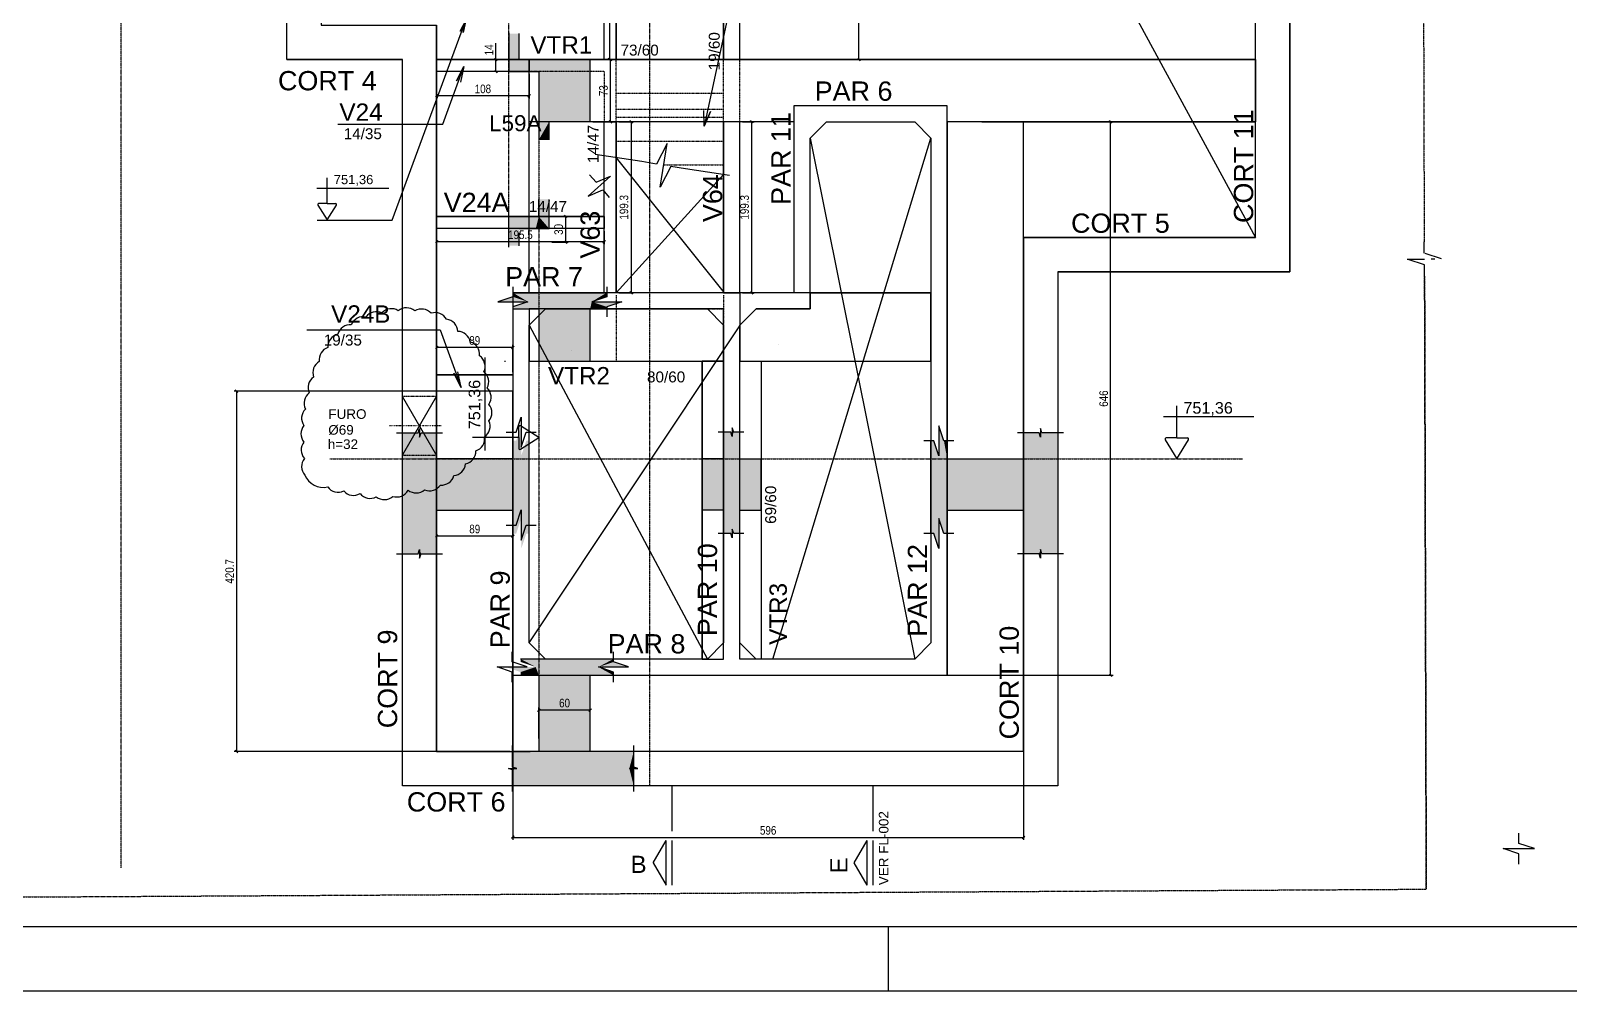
# Model space of a CAD drawing. Extents: x -1206 to 6684, y -2991 to 10691.
# Drawn here: x 2533 to 4329, y 4384 to 5505 of the extents above; entities that cross this region are included whole.
import ezdxf

# ---------------------------------------------------------------- set-up
doc = ezdxf.new("R2010")
doc.units = 0
for name, pattern in [('ESTILO_TQS_0003', [1, 0.5, -0.2, 0.1, -0.2]), ('ESTILO_TQS_0004', [2, 0.5, -0.4, 0.1, -0.4, 0.1, -0.5]), ('HIDDEN2', [0.1875, 0.125, -0.0625])]:
    doc.linetypes.add(name, pattern=pattern)
doc.layers.get('0').update_dxf_attribs({"color": 50})
for name, color, linetype in [('1', 3, 'Continuous'), ('200', 1, 'HIDDEN2'), ('204', 1, 'ESTILO_TQS_0003'), ('205', 1, 'ESTILO_TQS_0004'), ('210', 3, 'HIDDEN2'), ('212', 3, 'Continuous'), ('220', 5, 'Continuous'), ('221', 1, 'Continuous'), ('222', 6, 'Continuous'), ('226', 4, 'Continuous'), ('228', 3, 'Continuous'), ('231', 1, 'Continuous'), ('233', 6, 'Continuous'), ('249', 1, 'Continuous'), ('250', 1, 'Continuous'), ('253', 253, 'Continuous'), ('COTA', 241, 'Continuous')]:
    doc.layers.add(name, color=color, linetype=linetype)
doc.styles.add('COTA TECNICA-50', font='techl___.ttf', dxfattribs={"height": 10})
doc.styles.get("Standard").update_dxf_attribs({"font": 'arial.ttf'})
doc.dimstyles.new('COTA PAINEL-50', dxfattribs={"dimtxt": 10, "dimasz": 3, "dimexe": 3, "dimexo": 3, "dimgap": 3, "dimtad": 1, "dimdec": 1, "dimzin": 9, "dimdsep": 46, "dimtxsty": 'COTA TECNICA-50', "dimblk1": 'OBLIQUE', "dimblk2": 'OBLIQUE', "dimsah": 1, "dimcen": 0.9, "dimclrd": 4, "dimclre": 4, "dimclrt": 240, "dimadec": 1, "dimazin": 3, "dimtfac": 1, "dimtdec": 1, "dimtmove": 0, "dimatfit": 3, "dimfxl": 1, "dimtolj": 1, "dimtzin": 12, "dimarcsym": 0})

# ---------------------------------------------------------------- blocks, each defined once
blk = doc.blocks.new('LINCOR', base_point=(1375407.232582, 453114.358858))
blk.add_lwpolyline([(1375407.232582, 453114.358858), (1375407.565916, 453114.358858), (1375407.732582, 453114.858858), (1375407.732582, 453113.858858), (1375407.899249, 453114.358858), (1375408.232582, 453114.358858)])
blk = doc.blocks.new('_Oblique')
at = {"color": 0, "linetype": 'ByBlock', "lineweight": -2}
blk.add_line((-0.5, -0.5), (0.5, 0.5), dxfattribs=at)
blk = doc.blocks.new('*D259')
at = {"layer": 'COTA', "color": 4, "lineweight": -2, "transparency": 16777216}
for p, q in [((3125.9, 4678.8), (3125.9, 4715.2)), ((3185.9, 4712.2), (3125.9, 4712.2)), ((3185.9, 4678.8), (3185.9, 4715.2))]:
    blk.add_line(p, q, dxfattribs=at)
at = {"layer": 'Defpoints', "color": 0, "transparency": 16777216}
for p in [(3125.9, 4712.2), (3125.9, 4675.8), (3185.9, 4675.8)]:
    blk.add_point(p, dxfattribs=at)
at = {"layer": 'COTA', "color": 4, "lineweight": -2, "transparency": 16777216, "xscale": 3, "yscale": 3, "zscale": 3, "rotation": 180}
blk.add_blockref('_Oblique', (3125.9, 4712.2), dxfattribs=at)
at = {"layer": 'COTA', "color": 4, "lineweight": -2, "transparency": 16777216, "xscale": 3, "yscale": 3, "zscale": 3}
blk.add_blockref('_Oblique', (3185.9, 4712.2), dxfattribs=at)
at = {"layer": 'COTA', "color": 240, "transparency": 16777216, "insert": (3155.9, 4720.3), "char_height": 10, "attachment_point": 5, "style": 'COTA TECNICA-50'}
blk.add_mtext('\\A1;60', dxfattribs=at)
blk = doc.blocks.new('*D284')
at = {"layer": 'COTA', "color": 4, "lineweight": -2, "transparency": 16777216}
for p, q in [((3188.9, 5471.8), (3212.6, 5471.8)), ((3209.6, 5398.8), (3209.6, 5471.8)), ((3188.9, 5398.8), (3212.6, 5398.8))]:
    blk.add_line(p, q, dxfattribs=at)
at = {"layer": 'Defpoints', "color": 0, "transparency": 16777216}
for p in [(3185.9, 5471.8), (3209.6, 5471.8), (3185.9, 5398.8)]:
    blk.add_point(p, dxfattribs=at)
at = {"layer": 'COTA', "color": 4, "lineweight": -2, "transparency": 16777216, "xscale": 3, "yscale": 3, "zscale": 3}
for p, rotation in [((3209.6, 5471.8), 90), ((3209.6, 5398.8), 270)]:
    blk.add_blockref('_Oblique', p, dxfattribs=dict(at, rotation=rotation))
at = {"layer": 'COTA', "color": 240, "transparency": 16777216, "insert": (3201.4, 5435.3), "char_height": 10, "attachment_point": 5, "rotation": 90, "style": 'COTA TECNICA-50'}
blk.add_mtext('\\A1;73', dxfattribs=at)
blk = doc.blocks.new('*D285')
at = {"layer": 'COTA', "color": 4, "lineweight": -2, "transparency": 16777216}
for p, q in [((3075.9, 5471.8), (3075.9, 5490.9)), ((3087.9, 5471.8), (3072.9, 5471.8)), ((3075.9, 5457.8), (3075.9, 5471.8)), ((3087.9, 5457.8), (3072.9, 5457.8))]:
    blk.add_line(p, q, dxfattribs=at)
at = {"layer": 'Defpoints', "color": 0, "transparency": 16777216}
for p in [(3075.9, 5471.8), (3090.9, 5471.8), (3090.9, 5457.8)]:
    blk.add_point(p, dxfattribs=at)
at = {"layer": 'COTA', "color": 4, "lineweight": -2, "transparency": 16777216, "xscale": 3, "yscale": 3, "zscale": 3}
for p, rotation in [((3075.9, 5471.8), 90), ((3075.9, 5457.8), 270)]:
    blk.add_blockref('_Oblique', p, dxfattribs=dict(at, rotation=rotation))
at = {"layer": 'COTA', "color": 240, "transparency": 16777216, "insert": (3067.8, 5482.9), "char_height": 10, "attachment_point": 5, "rotation": 90, "style": 'COTA TECNICA-50'}
blk.add_mtext('\\A1;14', dxfattribs=at)
blk = doc.blocks.new('*D286')
at = {"layer": 'COTA', "color": 4, "lineweight": -2, "transparency": 16777216}
for p, q in [((3140.9, 5288.3), (3160.2, 5288.3)), ((3157.2, 5288.3), (3157.2, 5258.3)), ((3140.9, 5258.3), (3160.2, 5258.3))]:
    blk.add_line(p, q, dxfattribs=at)
at = {"layer": 'Defpoints', "color": 0, "transparency": 16777216}
for p in [(3137.9, 5288.3), (3137.9, 5258.3), (3157.2, 5258.3)]:
    blk.add_point(p, dxfattribs=at)
at = {"layer": 'COTA', "color": 4, "lineweight": -2, "transparency": 16777216, "xscale": 3, "yscale": 3, "zscale": 3}
for p, rotation in [((3157.2, 5288.3), 90), ((3157.2, 5258.3), 270)]:
    blk.add_blockref('_Oblique', p, dxfattribs=dict(at, rotation=rotation))
at = {"layer": 'COTA', "color": 240, "transparency": 16777216, "insert": (3149, 5273.3), "char_height": 10, "attachment_point": 5, "rotation": 90, "style": 'COTA TECNICA-50'}
blk.add_mtext('\\A1;30', dxfattribs=at)
blk = doc.blocks.new('*D288')
at = {"layer": 'COTA', "color": 4, "lineweight": -2, "transparency": 16777216}
for p, q in [((3006.6, 5271.3), (3006.6, 5255.9)), ((3202.1, 5271.3), (3202.1, 5255.9)), ((3202.1, 5258.9), (3006.6, 5258.9))]:
    blk.add_line(p, q, dxfattribs=at)
at = {"layer": 'Defpoints', "color": 0, "transparency": 16777216}
for p in [(3006.6, 5274.3), (3202.1, 5274.3), (3006.6, 5258.9)]:
    blk.add_point(p, dxfattribs=at)
at = {"layer": 'COTA', "color": 4, "lineweight": -2, "transparency": 16777216, "xscale": 3, "yscale": 3, "zscale": 3, "rotation": 180}
blk.add_blockref('_Oblique', (3006.6, 5258.9), dxfattribs=at)
at = {"layer": 'COTA', "color": 4, "lineweight": -2, "transparency": 16777216, "xscale": 3, "yscale": 3, "zscale": 3}
blk.add_blockref('_Oblique', (3202.1, 5258.9), dxfattribs=at)
at = {"layer": 'COTA', "color": 240, "transparency": 16777216, "insert": (3104.4, 5267), "char_height": 10, "attachment_point": 5, "style": 'COTA TECNICA-50'}
blk.add_mtext('\\A1;195.5', dxfattribs=at)
blk = doc.blocks.new('*D290')
at = {"layer": 'COTA', "color": 4, "lineweight": -2, "transparency": 16777216}
for p, q in [((3006.6, 5106.5), (3006.6, 5138.5)), ((3095.6, 5106.5), (3095.6, 5138.5)), ((3095.6, 5135.5), (3006.6, 5135.5))]:
    blk.add_line(p, q, dxfattribs=at)
at = {"layer": 'Defpoints', "color": 0, "transparency": 16777216}
for p in [(3006.6, 5135.5), (3006.6, 5103.5), (3095.6, 5103.5)]:
    blk.add_point(p, dxfattribs=at)
at = {"layer": 'COTA', "color": 4, "lineweight": -2, "transparency": 16777216, "xscale": 3, "yscale": 3, "zscale": 3, "rotation": 180}
blk.add_blockref('_Oblique', (3006.6, 5135.5), dxfattribs=at)
at = {"layer": 'COTA', "color": 4, "lineweight": -2, "transparency": 16777216, "xscale": 3, "yscale": 3, "zscale": 3}
blk.add_blockref('_Oblique', (3095.6, 5135.5), dxfattribs=at)
at = {"layer": 'COTA', "color": 240, "transparency": 16777216, "insert": (3051.1, 5143.6), "char_height": 10, "attachment_point": 5, "style": 'COTA TECNICA-50'}
blk.add_mtext('\\A1;89', dxfattribs=at)
blk = doc.blocks.new('*D294')
at = {"layer": 'COTA', "color": 4, "lineweight": -2, "transparency": 16777216}
for p, q in [((3219.1, 5398.8), (3236.6, 5398.8)), ((3233.6, 5398.8), (3233.6, 5199.4)), ((3219.1, 5199.4), (3236.6, 5199.4))]:
    blk.add_line(p, q, dxfattribs=at)
at = {"layer": 'Defpoints', "color": 0, "transparency": 16777216}
for p in [(3216.1, 5398.8), (3216.1, 5199.4), (3233.6, 5199.4)]:
    blk.add_point(p, dxfattribs=at)
at = {"layer": 'COTA', "color": 4, "lineweight": -2, "transparency": 16777216, "xscale": 3, "yscale": 3, "zscale": 3}
for p, rotation in [((3233.6, 5398.8), 90), ((3233.6, 5199.4), 270)]:
    blk.add_blockref('_Oblique', p, dxfattribs=dict(at, rotation=rotation))
at = {"layer": 'COTA', "color": 240, "transparency": 16777216, "insert": (3225.3, 5299.1), "char_height": 10, "attachment_point": 5, "rotation": 90, "style": 'COTA TECNICA-50'}
blk.add_mtext('\\A1;199.3', dxfattribs=at)
blk = doc.blocks.new('*D295')
at = {"layer": 'COTA', "color": 4, "lineweight": -2, "transparency": 16777216}
for p, q in [((3213.1, 5603.8), (3205.4, 5603.8)), ((3208.4, 5603.8), (3208.4, 5471.8)), ((3213.1, 5471.8), (3205.4, 5471.8))]:
    blk.add_line(p, q, dxfattribs=at)
at = {"layer": 'Defpoints', "color": 0, "transparency": 16777216}
for p in [(3216.1, 5603.8), (3208.4, 5471.8), (3216.1, 5471.8)]:
    blk.add_point(p, dxfattribs=at)
at = {"layer": 'COTA', "color": 4, "lineweight": -2, "transparency": 16777216, "xscale": 3, "yscale": 3, "zscale": 3}
for p, rotation in [((3208.4, 5603.8), 90), ((3208.4, 5471.8), 270)]:
    blk.add_blockref('_Oblique', p, dxfattribs=dict(at, rotation=rotation))
at = {"layer": 'COTA', "color": 240, "transparency": 16777216, "insert": (3200.1, 5537.8), "char_height": 10, "attachment_point": 5, "rotation": 90, "style": 'COTA TECNICA-50'}
blk.add_mtext('\\A1;132', dxfattribs=at)
blk = doc.blocks.new('*D300')
at = {"layer": 'COTA', "color": 4, "lineweight": -2, "transparency": 16777216}
for p, q in [((3363.6, 5398.8), (3377.4, 5398.8)), ((3374.4, 5199.4), (3374.4, 5398.8)), ((3363.6, 5199.4), (3377.4, 5199.4))]:
    blk.add_line(p, q, dxfattribs=at)
at = {"layer": 'Defpoints', "color": 0, "transparency": 16777216}
for p in [(3360.6, 5398.8), (3374.4, 5398.8), (3360.6, 5199.4)]:
    blk.add_point(p, dxfattribs=at)
at = {"layer": 'COTA', "color": 4, "lineweight": -2, "transparency": 16777216, "xscale": 3, "yscale": 3, "zscale": 3}
for p, rotation in [((3374.4, 5398.8), 90), ((3374.4, 5199.4), 270)]:
    blk.add_blockref('_Oblique', p, dxfattribs=dict(at, rotation=rotation))
at = {"layer": 'COTA', "color": 240, "transparency": 16777216, "insert": (3366.1, 5299.1), "char_height": 10, "attachment_point": 5, "rotation": 90, "style": 'COTA TECNICA-50'}
blk.add_mtext('\\A1;199.3', dxfattribs=at)
blk = doc.blocks.new('*D301')
at = {"layer": 'COTA', "color": 4, "lineweight": -2, "transparency": 16777216}
for p, q in [((3363.6, 5912.8), (3502.6, 5912.8)), ((3499.6, 5471.8), (3499.6, 5912.8)), ((3363.6, 5471.8), (3502.6, 5471.8))]:
    blk.add_line(p, q, dxfattribs=at)
at = {"layer": 'Defpoints', "color": 0, "transparency": 16777216}
for p in [(3360.6, 5912.8), (3499.6, 5912.8), (3360.6, 5471.8)]:
    blk.add_point(p, dxfattribs=at)
at = {"layer": 'COTA', "color": 4, "lineweight": -2, "transparency": 16777216, "xscale": 3, "yscale": 3, "zscale": 3}
for p, rotation in [((3499.6, 5912.8), 90), ((3499.6, 5471.8), 270)]:
    blk.add_blockref('_Oblique', p, dxfattribs=dict(at, rotation=rotation))
at = {"layer": 'COTA', "color": 240, "transparency": 16777216, "insert": (3491.5, 5692.3), "char_height": 10, "attachment_point": 5, "rotation": 90, "style": 'COTA TECNICA-50'}
blk.add_mtext('\\A1;441', dxfattribs=at)
blk = doc.blocks.new('*D321')
at = {"layer": 'COTA', "color": 4, "lineweight": -2, "transparency": 16777216}
for p, q in [((3006.6, 5454.8), (3006.6, 5426.2)), ((3114.6, 5454.8), (3114.6, 5426.2)), ((3114.6, 5429.2), (3006.6, 5429.2))]:
    blk.add_line(p, q, dxfattribs=at)
at = {"layer": 'Defpoints', "color": 0, "transparency": 16777216}
for p in [(3006.6, 5457.8), (3114.6, 5457.8), (3006.6, 5429.2)]:
    blk.add_point(p, dxfattribs=at)
at = {"layer": 'COTA', "color": 4, "lineweight": -2, "transparency": 16777216, "xscale": 3, "yscale": 3, "zscale": 3, "rotation": 180}
blk.add_blockref('_Oblique', (3006.6, 5429.2), dxfattribs=at)
at = {"layer": 'COTA', "color": 4, "lineweight": -2, "transparency": 16777216, "xscale": 3, "yscale": 3, "zscale": 3}
blk.add_blockref('_Oblique', (3114.6, 5429.2), dxfattribs=at)
at = {"layer": 'COTA', "color": 240, "transparency": 16777216, "insert": (3060.6, 5437.3), "char_height": 10, "attachment_point": 5, "style": 'COTA TECNICA-50'}
blk.add_mtext('\\A1;108', dxfattribs=at)
blk = doc.blocks.new('*D366')
at = {"layer": 'COTA', "color": 4, "lineweight": -2, "transparency": 16777216}
for p, q in [((3092.6, 5084.5), (2770.1, 5084.5)), ((2773.1, 5084.5), (2773.1, 4663.8)), ((3092.6, 4663.8), (2770.1, 4663.8))]:
    blk.add_line(p, q, dxfattribs=at)
at = {"layer": 'Defpoints', "color": 0, "transparency": 16777216}
for p in [(3095.6, 5084.5), (2773.1, 4663.8), (3095.6, 4663.8)]:
    blk.add_point(p, dxfattribs=at)
at = {"layer": 'COTA', "color": 4, "lineweight": -2, "transparency": 16777216, "xscale": 3, "yscale": 3, "zscale": 3}
for p, rotation in [((2773.1, 5084.5), 90), ((2773.1, 4663.8), 270)]:
    blk.add_blockref('_Oblique', p, dxfattribs=dict(at, rotation=rotation))
at = {"layer": 'COTA', "color": 240, "transparency": 16777216, "insert": (2765, 4874.1), "char_height": 10, "attachment_point": 5, "rotation": 90, "style": 'COTA TECNICA-50'}
blk.add_mtext('\\A1;420.7', dxfattribs=at)
blk = doc.blocks.new('*D371')
at = {"layer": 'COTA', "color": 4, "lineweight": -2, "transparency": 16777216}
for p, q in [((3095.6, 4705.3), (3095.6, 4560.6)), ((3691.6, 4705.3), (3691.6, 4560.6)), ((3095.6, 4563.6), (3691.6, 4563.6))]:
    blk.add_line(p, q, dxfattribs=at)
at = {"layer": 'Defpoints', "color": 0, "transparency": 16777216}
for p in [(3095.6, 4708.3), (3691.6, 4708.3), (3691.6, 4563.6)]:
    blk.add_point(p, dxfattribs=at)
at = {"layer": 'COTA', "color": 4, "lineweight": -2, "transparency": 16777216, "xscale": 3, "yscale": 3, "zscale": 3, "rotation": 180}
blk.add_blockref('_Oblique', (3095.6, 4563.6), dxfattribs=at)
at = {"layer": 'COTA', "color": 4, "lineweight": -2, "transparency": 16777216, "xscale": 3, "yscale": 3, "zscale": 3}
blk.add_blockref('_Oblique', (3691.6, 4563.6), dxfattribs=at)
at = {"layer": 'COTA', "color": 240, "transparency": 16777216, "insert": (3393.6, 4571.7), "char_height": 10, "attachment_point": 5, "style": 'COTA TECNICA-50'}
blk.add_mtext('\\A1;596', dxfattribs=at)
blk = doc.blocks.new('*D373')
at = {"layer": 'COTA', "color": 4, "lineweight": -2, "transparency": 16777216}
for p, q in [((3643, 5398.8), (3796.4, 5398.8)), ((3793.4, 4752.8), (3793.4, 5398.8)), ((3650.1, 4752.8), (3796.4, 4752.8))]:
    blk.add_line(p, q, dxfattribs=at)
at = {"layer": 'Defpoints', "color": 0, "transparency": 16777216}
for p in [(3640, 5398.8), (3793.4, 5398.8), (3647.1, 4752.8)]:
    blk.add_point(p, dxfattribs=at)
at = {"layer": 'COTA', "color": 4, "lineweight": -2, "transparency": 16777216, "xscale": 3, "yscale": 3, "zscale": 3}
for p, rotation in [((3793.4, 5398.8), 90), ((3793.4, 4752.8), 270)]:
    blk.add_blockref('_Oblique', p, dxfattribs=dict(at, rotation=rotation))
at = {"layer": 'COTA', "color": 240, "transparency": 16777216, "insert": (3785.3, 5075.8), "char_height": 10, "attachment_point": 5, "rotation": 90, "style": 'COTA TECNICA-50'}
blk.add_mtext('\\A1;646', dxfattribs=at)
blk = doc.blocks.new('*D545')
at = {"color": 4, "lineweight": -2, "transparency": 16777216}
for p, q in [((3006.6, 4942.4), (3006.6, 4912.4)), ((3095.6, 4942.4), (3095.6, 4912.4)), ((3006.6, 4915.4), (3095.6, 4915.4))]:
    blk.add_line(p, q, dxfattribs=at)
at = {"layer": 'Defpoints', "color": 0, "transparency": 16777216}
for p in [(3006.6, 4945.4), (3095.6, 4945.4), (3095.6, 4915.4)]:
    blk.add_point(p, dxfattribs=at)
at = {"color": 4, "lineweight": -2, "transparency": 16777216, "xscale": 3, "yscale": 3, "zscale": 3, "rotation": 180}
blk.add_blockref('_Oblique', (3006.6, 4915.4), dxfattribs=at)
at = {"color": 4, "lineweight": -2, "transparency": 16777216, "xscale": 3, "yscale": 3, "zscale": 3}
blk.add_blockref('_Oblique', (3095.6, 4915.4), dxfattribs=at)
at = {"color": 240, "transparency": 16777216, "insert": (3051.1, 4923.5), "char_height": 10, "attachment_point": 5, "style": 'COTA TECNICA-50'}
blk.add_mtext('\\A1;89', dxfattribs=at)

msp = doc.modelspace()

# ---------------------------------------------------------------- linework, layer by layer
for p, q in [((3281.677, 4570.862), (3281.677, 4622.823)), ((3281.677, 4507.821), (3281.677, 4559.782)), ((3534.025, 4383.942), (3534.025, 4458.942)), ((6684.025, 4383.942), (-1205.975, 4383.942))]:
    msp.add_line(p, q)
for points in [[(3341.62, 5471.805), (3360.62, 5471.805), (3360.62, 5912.762), (3341.62, 5912.762)], [(3216.136, 5471.805), (3202.136, 5471.805), (3202.136, 5603.762), (3216.136, 5603.762)], [(3006.636, 5471.805), (3114.636, 5471.805), (3114.636, 5457.805), (3006.636, 5457.805)], [(3216.136, 5199.441), (3202.143, 5199.441), (3202.143, 5398.764), (3216.136, 5398.764)], [(3341.62, 5199.441), (3360.62, 5199.441), (3360.62, 5398.764), (3341.62, 5398.764)], [(3602.638, 4752.764), (3691.636, 4752.764), (3691.636, 5398.764), (3602.638, 5398.764)], [(3006.636, 5288.305), (3202.136, 5288.305), (3202.136, 5274.305), (3006.636, 5274.305)], [(3360.62, 5119.441), (3583.639, 5119.441), (3583.639, 5199.441), (3360.62, 5199.441)], [(3114.636, 5119.441), (3341.62, 5119.441), (3341.62, 5180.513), (3114.636, 5180.513)], [(3316.62, 4771.764), (3341.62, 4771.764), (3341.62, 5119.441), (3316.62, 5119.441)], [(3360.62, 5119.441), (3385.62, 5119.441), (3385.62, 4771.764), (3360.62, 4771.764)], [(3006.636, 5103.505), (3095.636, 5103.505), (3095.636, 5084.505), (3006.636, 5084.505)], [(3095.636, 5084.505), (3006.636, 5084.505), (3006.636, 4663.762), (3095.636, 4663.762)], [(3095.636, 4752.764), (3691.636, 4752.764), (3691.636, 4663.762), (3095.636, 4663.762)]]:
    msp.add_lwpolyline(points, close=True)
msp.add_lwpolyline([(3114.636, 5471.805), (3962.627, 5471.805), (3962.636, 5398.764), (3602.64, 5398.765), (3602.64, 5417.764), (3423.64, 5417.764), (3423.64, 5398.764), (3114.636, 5398.764), (3114.636, 5471.805)])
at = {"layer": '1', "color": 4}
for p, q in [((3360.62, 5471.805), (3360.62, 5912.762)), ((3202.136, 5471.805), (3202.136, 5603.762)), ((3216.136, 5471.805), (3216.136, 5603.762)), ((3341.62, 5471.805), (3341.62, 5603.762)), ((3202.136, 5199.441), (3202.136, 5398.764)), ((3216.136, 5199.441), (3216.136, 5398.764)), ((3341.62, 5199.441), (3341.62, 5398.764)), ((3360.62, 5199.441), (3360.62, 5398.764)), ((3202.136, 5288.305), (3006.636, 5288.305)), ((3202.136, 5274.305), (3006.636, 5274.305)), ((3095.636, 5103.505), (3006.636, 5103.505)), ((3095.636, 5084.505), (3006.636, 5084.505))]:
    msp.add_line(p, q, dxfattribs=at)
at = {"layer": '1'}
for p, q in [((3962.627, 5471.805), (3006.636, 5471.805)), ((3216.136, 5471.805), (3216.136, 5471.805)), ((3583.64, 5417.764), (3583.64, 5417.764)), ((3114.636, 5199.441), (3114.636, 5398.764)), ((3423.64, 5398.764), (3114.636, 5398.764)), ((3691.636, 5263.762), (3691.636, 5398.764)), ((3691.636, 5398.764), (3962.636, 5398.764)), ((3442.64, 5199.441), (3583.639, 5199.441)), ((3405.136, 5139.441), (3405.136, 5139.441)), ((3085.992, 5119.441), (3086.971, 5119.441)), ((3114.636, 5119.441), (3316.62, 5119.441)), ((3316.62, 4771.764), (3316.62, 5119.441)), ((3385.62, 5119.441), (3385.62, 4771.764)), ((3385.62, 5119.441), (3583.639, 5119.441))]:
    msp.add_line(p, q, dxfattribs=at)
at = {"layer": '1', "color": 4}
msp.add_lwpolyline([(3114.636, 5398.764), (3114.636, 5471.805), (3962.627, 5471.805), (3962.627, 5398.764), (3602.64, 5398.765), (3602.64, 5417.764), (3423.64, 5417.764), (3423.64, 5398.764), (3114.636, 5398.764)], dxfattribs=at)
at = {"layer": '200'}
for p, q in [((3271.617, 5348.513), (3341.62, 5348.513)), ((3216.136, 5196.441), (3216.136, 5119.441)), ((3341.62, 5196.441), (3341.62, 5141.099)), ((3216.136, 5180.513), (3341.62, 5180.513)), ((3006.636, 5009.505), (2966.636, 5078.505)), ((2966.636, 5009.505), (3006.636, 5078.505))]:
    msp.add_line(p, q, dxfattribs=at)
at = {"layer": '204'}
for p, q in [((2638.305, 4527.81), (2638.305, 10527.057)), ((3255.181, 6179.22), (3255.181, 4623.762)), ((3090.851, 5425.37), (3090.851, 5719.476)), ((3090.851, 5252.437), (3090.851, 5489.009)), ((3125.851, 5377.861), (3125.851, 4663.762)), ((2881.933, 5005.373), (3947.498, 5005.373))]:
    msp.add_line(p, q, dxfattribs=at)
for points in [[(-842.575, 5258.773), (-854.551, 10464.785), (4145.396, 10464.785), (4159.405, 5258.773)], [(-842.164, 5218.773), (-841.034, 4727.538), (-592.057, 4476.608), (4161.811, 4503.086), (4159.885, 5218.773), (4161.811, 4503.086)]]:
    msp.add_lwpolyline(points, dxfattribs=at)
at = {"layer": '205'}
msp.add_line((3012.022, 5044.005), (2951.636, 5044.005), dxfattribs=at)
at = {"layer": '210'}
for p, q in [((3216.136, 5398.764), (3216.136, 5471.805)), ((3341.62, 5398.764), (3341.62, 5471.805)), ((3360.62, 5398.764), (3360.62, 5471.805)), ((3202.143, 5457.805), (3006.636, 5457.805)), ((3202.143, 5457.805), (3202.143, 5398.764)), ((3216.136, 5432.513), (3341.62, 5432.513)), ((3216.136, 5413.513), (3341.62, 5413.513)), ((3216.136, 5404.513), (3341.62, 5404.513)), ((3216.136, 5376.513), (3341.62, 5376.513)), ((3095.636, 5084.505), (3095.636, 5084.505)), ((2966.636, 5078.505), (3006.636, 5078.505)), ((3006.636, 5009.505), (2966.636, 5009.505))]:
    msp.add_line(p, q, dxfattribs=at)
at = {"layer": '220'}
for p, q in [((3962.636, 5263.762), (3962.636, 5952.762)), ((4002.639, 5223.762), (4002.608, 5912.762)), ((2831.636, 5471.762), (2831.636, 5891.762)), ((3006.636, 4663.762), (3006.636, 5511.762)), ((3102.851, 5471.805), (3102.851, 5501.851)), ((2831.636, 5471.762), (2966.636, 5471.762)), ((2966.636, 4623.762), (2966.636, 5471.762)), ((3185.851, 5471.805), (3102.851, 5471.805)), ((3185.851, 5398.764), (3185.851, 5471.805)), ((3137.851, 5377.861), (3137.851, 5398.764)), ((3185.851, 5398.764), (3137.851, 5398.764)), ((3137.851, 5274.305), (3137.851, 5308.301)), ((3006.636, 5124.505), (3006.636, 5274.305)), ((3102.851, 5274.305), (3137.851, 5274.305)), ((3102.851, 5254.312), (3102.851, 5269.218)), ((3962.636, 5263.762), (3691.636, 5263.762)), ((3731.636, 5223.762), (4002.639, 5223.762)), ((3731.636, 5223.762), (3731.636, 4623.762)), ((3095.584, 5180.441), (3125.851, 5180.441)), ((3125.851, 5180.441), (3125.851, 5119.441)), ((3185.851, 5119.441), (3185.851, 5180.441)), ((3185.851, 5180.441), (3205.172, 5180.441)), ((3125.851, 5119.441), (3185.851, 5119.441)), ((3163.851, 5131.655), (3163.851, 5131.655)), ((3341.62, 5005.373), (3341.62, 5036.552)), ((3114.638, 4918.206), (3114.638, 5026.552)), ((3583.639, 4918.206), (3583.639, 5026.552)), ((3341.62, 5005.373), (3316.62, 5005.373)), ((3316.62, 4945.373), (3316.62, 5005.373)), ((3006.636, 4945.373), (3095.638, 4945.373)), ((3095.638, 4945.373), (3095.638, 4918.206)), ((3341.62, 4945.373), (3316.62, 4945.373)), ((3316.62, 4945.373), (3316.62, 4945.373)), ((3341.62, 4918.206), (3341.62, 4945.373)), ((3360.62, 4945.373), (3385.62, 4945.373)), ((3360.62, 4918.206), (3360.62, 4945.373)), ((3385.62, 4945.373), (3385.62, 4945.373)), ((3602.639, 4945.373), (3691.64, 4945.373)), ((3602.639, 4918.206), (3602.639, 4945.373)), ((3213.018, 4771.764), (3104.672, 4771.764)), ((3185.851, 4663.762), (3185.851, 4752.764)), ((3185.851, 4752.764), (3213.018, 4752.764)), ((3691.636, 4663.762), (3185.851, 4663.762)), ((3731.636, 4623.762), (2966.636, 4623.762))]:
    msp.add_line(p, q, dxfattribs=at)
for points in [[(4147.645, 5912.762), (4002.608, 5912.762), (4002.639, 5223.762), (3731.636, 5223.762), (3731.636, 4623.762), (2966.636, 4623.762), (2966.636, 5471.762), (2831.636, 5471.762), (2831.636, 5891.762), (-637.036, 5891.762), (-641.695, 7606.798), (-641.695, 10454.785), (4135.423, 10454.785), (4147.645, 5912.735)], [(3691.636, 4663.762), (3691.636, 5263.762), (3962.637, 5263.762), (3962.606, 5952.762), (4107.537, 5952.762), (4095.531, 10414.785), (-601.695, 10414.785), (-601.695, 7606.852), (-597.145, 5931.762), (2871.636, 5931.762), (2871.636, 5511.762), (3006.636, 5511.762), (3006.636, 4663.762), (3115.851, 4663.762)], [(3090.851, 5502.94), (3090.851, 5457.805), (3125.851, 5457.805), (3125.851, 5377.861)], [(3090.851, 5253.223), (3090.851, 5288.305), (3125.851, 5288.305), (3125.851, 5308.301)], [(3691.636, 4663.762), (3691.636, 5263.762), (3691.636, 4663.762)], [(3095.584, 5199.441), (3205.172, 5199.441)], [(3360.62, 5005.373), (3360.62, 5036.552)], [(3095.638, 5025.587), (3095.638, 5005.373)], [(3602.639, 5005.373), (3602.639, 5025.587)], [(3095.638, 5005.373), (3006.636, 5005.373)], [(3360.62, 5005.373), (3385.62, 5005.373)], [(3385.62, 4945.373), (3385.62, 5005.373)], [(3602.639, 5005.373), (3691.64, 5005.373)], [(3105.636, 4752.764), (3125.851, 4752.764)], [(3125.851, 4752.764), (3125.851, 4663.762)]]:
    msp.add_lwpolyline(points, dxfattribs=at)
at = {"layer": '221'}
for p, q in [((3360.62, 6373.903), (3962.636, 5263.762)), ((3399.136, 4771.764), (3583.64, 5379.764)), ((3442.64, 5379.764), (3564.638, 4771.764)), ((3216.136, 5356.965), (3342.136, 5199.441)), ((3216.136, 5199.441), (3341.62, 5337.273)), ((3114.636, 5161.441), (3322.62, 4771.764)), ((3114.636, 4790.764), (3360.62, 5160.665))]:
    msp.add_line(p, q, dxfattribs=at)
for points in [[(2867.066, 5284.052), (2954.807, 5284.052), (3040.813, 5517.664), (3037.513, 5503.031), (3040.813, 5517.664), (3033.838, 5504.384)], [(2959.823, 5035.877), (2985.1, 5035.877), (2986.771, 5040.89), (2986.771, 5030.865), (2988.442, 5035.877), (3013.507, 5035.877)], [(3365.197, 5036.552), (3353.337, 5036.552), (3351.666, 5041.565), (3351.666, 5031.539), (3349.995, 5036.552), (3335.068, 5036.552)], [(3738.454, 5035.877), (3713.176, 5035.877), (3711.506, 5040.89), (3711.506, 5030.865), (3709.835, 5035.877), (3684.77, 5035.877)], [(3365.197, 4918.206), (3353.337, 4918.206), (3351.666, 4923.219), (3351.666, 4913.193), (3349.995, 4918.206), (3335.068, 4918.206)], [(2959.823, 4894.6), (2985.1, 4894.6), (2986.771, 4899.613), (2986.771, 4889.588), (2988.442, 4894.6), (3013.507, 4894.6)], [(3738.454, 4894.6), (3713.176, 4894.6), (3711.506, 4899.613), (3711.506, 4889.588), (3709.835, 4894.6), (3684.77, 4894.6)], [(3095.346, 4616.949), (3095.346, 4642.226), (3090.334, 4643.897), (3100.359, 4643.897), (3095.346, 4645.568), (3095.346, 4670.633)], [(3236.623, 4616.949), (3236.623, 4642.226), (3231.611, 4643.897), (3241.636, 4643.897), (3236.623, 4645.568), (3236.623, 4670.633)]]:
    msp.add_lwpolyline(points, dxfattribs=at)
at = {"layer": '221', "color": 1, "linetype": 'Continuous'}
for centre, radius, start, end in [((2936.22, 5162.292), 15, 64.221215, 144.221215), ((2953.86, 5165.729), 15, 57.825477, 137.825477), ((2971.326, 5166.799), 15, 49.187705, 129.187705), ((2989.03, 5165.401), 15, 41.783429, 121.783429), ((3005.028, 5161.189), 15, 28.717264, 108.717264), ((2905.742, 5147.132), 15, 85.240462, 165.240462), ((2920.871, 5156.403), 15, 77.759432, 157.759432), ((3016.293, 5153.516), 15, 2.758691, 82.758691), ((3031.104, 5139.239), 15, 9.344552, 89.344552), ((2894.677, 5136.354), 15, 103.257779, 183.257779), ((3041.829, 5127.239), 15, 354.234532, 74.234532), ((2877.12, 5106.109), 15, 120.135162, 200.135162), ((2884.429, 5121.266), 15, 108.372619, 188.372619), ((3048.166, 5113.433), 15, 335.078074, 55.078074), ((2871.571, 5088.61), 15, 124.679464, 204.679464), ((3052.471, 5095.342), 15, 331.690684, 51.690684), ((3055.18, 5077.514), 15, 325.588786, 45.588786), ((2866.793, 5070.237), 15, 126.165762, 206.165762), ((3056.145, 5059.299), 15, 320.479291, 40.479291), ((2863.948, 5053.028), 15, 135.062385, 215.062385), ((3054.014, 5043.65), 15, 304.009528, 24.009528), ((2863.191, 5034.805), 15, 140.18043, 220.18043), ((3047.582, 5028.916), 15, 288.819718, 8.819718), ((2863.448, 5015.762), 15, 141.363928, 221.363928), ((3037.424, 5014.407), 15, 281.190121, 1.190121), ((2863.907, 4996.483), 15, 141.363928, 221.363928), ((3025.381, 5000.877), 15, 275.469604, 355.469604), ((2874.299, 4995.639), 23.472, 202.727607, 282.727607), ((2998.416, 4983.117), 15, 246.915265, 326.915265), ((3012.333, 4989.868), 15, 264.840293, 344.840293), ((2891.636, 4981.518), 15, 215.798361, 295.798361), ((2909.572, 4977.753), 15, 220.490978, 300.490978), ((2928.855, 4974.249), 15, 218.90984, 298.90984), ((2945.415, 4972.88), 15, 231.640471, 311.640471), ((2960.006, 4975.94), 15, 252.046485, 332.046485), ((2982.651, 4980.601), 15, 231.215963, 311.215963)]:
    msp.add_arc(centre, radius, start, end, dxfattribs=at)
at = {"layer": '222'}
msp.add_line((6609.024, 4458.942), (-1018.475, 4458.942), dxfattribs=at)
at = {"layer": '226'}
for p, q in [((3442.64, 5379.764), (3461.64, 5398.764)), ((3461.64, 5398.764), (3564.64, 5398.764)), ((3564.64, 5398.764), (3583.64, 5379.764)), ((3442.64, 5180.441), (3442.64, 5379.764)), ((3583.64, 5379.764), (3583.638, 4790.764)), ((3114.636, 5161.441), (3133.636, 5180.441)), ((3133.636, 5180.441), (3322.62, 5180.441)), ((3322.62, 5180.441), (3341.62, 5161.441)), ((3360.62, 5161.441), (3379.62, 5180.441)), ((3379.62, 5180.441), (3442.64, 5180.441)), ((3114.636, 4790.764), (3114.636, 5161.441)), ((3341.62, 5161.441), (3341.62, 4790.764)), ((3360.62, 4790.764), (3360.62, 5161.441)), ((3133.636, 4771.764), (3114.636, 4790.764)), ((3341.62, 4790.764), (3322.62, 4771.764)), ((3379.62, 4771.764), (3360.62, 4790.764)), ((3583.638, 4790.764), (3564.638, 4771.764)), ((3322.62, 4771.764), (3133.636, 4771.764)), ((3564.638, 4771.764), (3379.62, 4771.764)), ((3259.52, 4533.802), (3274.52, 4559.782)), ((3274.52, 4507.821), (3274.52, 4559.782)), ((3494.091, 4533.802), (3509.091, 4559.782)), ((3509.091, 4507.821), (3509.091, 4559.782)), ((3259.52, 4533.802), (3274.52, 4507.821)), ((3509.091, 4507.821), (3494.091, 4533.802))]:
    msp.add_line(p, q, dxfattribs=at)
msp.add_lwpolyline([(3095.636, 4752.764), (3602.638, 4752.764), (3602.64, 5417.764), (3423.64, 5417.764), (3423.64, 5199.441), (3095.636, 5199.441), (3095.636, 4752.764)], dxfattribs=at)
at = {"layer": '228'}
for p, q in [((3516.247, 4570.862), (3516.247, 4622.823)), ((3516.247, 4507.821), (3516.247, 4559.782))]:
    msp.add_line(p, q, dxfattribs=at)
at = {"layer": '231'}
for p, q in [((2866.772, 5321.452), (2950.787, 5321.452)), ((2878.772, 5303.452), (2878.772, 5333.452)), ((2867.921, 5301.777), (2878.772, 5284.665)), ((2878.764, 5303.452), (2868.843, 5303.452)), ((2878.772, 5284.665), (2889.622, 5301.777)), ((2878.779, 5303.452), (2888.7, 5303.452)), ((3063.373, 5015.296), (3063.373, 5123.947)), ((3870.621, 5029.857), (3870.621, 5067.356)), ((3855.007, 5055.013), (3960.434, 5055.013)), ((3102.367, 5030.296), (3048.373, 5030.296)), ((3102.367, 5030.305), (3102.367, 5042.707)), ((3102.367, 5030.286), (3102.367, 5017.885)), ((3125.851, 5030.296), (3104.46, 5043.858)), ((3104.461, 5016.733), (3125.851, 5030.296)), ((3870.611, 5029.856), (3858.21, 5029.856)), ((3870.63, 5029.857), (3883.032, 5029.857)), ((3857.058, 5027.763), (3870.621, 5005.373)), ((3870.621, 5005.373), (3884.183, 5027.763))]:
    msp.add_line(p, q, dxfattribs=at)
for centre, radius, start, end in [((2868.843, 5302.361), 1.091, 90, 212.376968), ((2888.7, 5302.361), 1.091, 327.627716, 90), ((3103.73, 5042.707), 1.364, 57.627716, 180), ((3858.21, 5028.493), 1.364, 90, 212.376968), ((3883.032, 5028.493), 1.364, 327.627716, 90), ((3103.731, 5017.885), 1.364, 180, 302.376968)]:
    msp.add_arc(centre, radius, start, end, dxfattribs=at)
at = {"layer": '249'}
for points in [[(3645.161, 5623.567), (3368.141, 5623.567), (3318.712, 5393.666), (3326.156, 5410.875), (3318.712, 5393.666), (3318.526, 5412.215)], [(2891.118, 5395.992), (3013.965, 5395.992), (3038.298, 5463.404), (3029.684, 5446.749), (3038.298, 5463.404), (3034.288, 5445.088)], [(3348.28, 5336.259), (3297.059, 5344.053), (3280.067, 5346.838), (3267.393, 5322.743), (3275.748, 5373.718), (3263.075, 5349.623), (3246.083, 5352.408), (3191.789, 5360.67)], [(2855.26, 5156.121), (3010.899, 5156.121), (3035.232, 5088.709), (3026.619, 5105.364), (3035.232, 5088.709), (3031.223, 5107.026)]]:
    msp.add_lwpolyline(points, dxfattribs=at)
at = {"layer": '253'}
for points in [[(3090.851, 5501.851), (3102.851, 5501.851), (3090.851, 5457.805)], [(3102.851, 5501.851), (3102.851, 5471.805), (3090.851, 5457.805)], [(3090.851, 5457.805), (3102.851, 5471.805), (3125.851, 5457.805)], [(3102.851, 5471.805), (3185.851, 5471.805), (3125.851, 5457.805)], [(3137.851, 5398.764), (3125.851, 5457.805), (3185.851, 5471.805)], [(3137.851, 5398.764), (3185.851, 5471.805), (3185.851, 5398.764)], [(3185.851, 5398.764), (3185.851, 5471.805), (3185.851, 5414.577)], [(3137.851, 5398.764), (3125.851, 5377.861), (3125.851, 5457.805)], [(3137.851, 5398.764), (3137.851, 5377.861), (3125.851, 5377.861)], [(3137.851, 5274.305), (3125.851, 5288.305), (3125.851, 5308.301)], [(3137.851, 5274.305), (3125.851, 5308.301), (3137.851, 5308.301)], [(3102.851, 5274.305), (3102.851, 5254.312), (3090.851, 5288.305)], [(3102.851, 5274.305), (3090.851, 5288.305), (3125.851, 5288.305)], [(3090.851, 5288.305), (3102.851, 5254.312), (3090.851, 5254.312)], [(3102.851, 5274.305), (3125.851, 5288.305), (3122.359, 5274.305)], [(3137.851, 5274.305), (3122.359, 5274.305), (3125.851, 5288.305)], [(3102.851, 5274.305), (3102.851, 5254.312), (3102.851, 5254.312)], [(3113.172, 5188.776), (3095.584, 5194.639), (3077.996, 5188.776)], [(3113.172, 5188.776), (3205.172, 5199.441), (3095.584, 5199.441)], [(3113.172, 5188.776), (3095.584, 5199.441), (3095.584, 5194.639)], [(3113.172, 5188.776), (3125.851, 5180.441), (3205.172, 5199.441)], [(3187.584, 5188.776), (3205.172, 5199.441), (3125.851, 5180.441)], [(3187.584, 5188.776), (3205.172, 5194.639), (3205.172, 5199.441)], [(3113.172, 5188.776), (3095.584, 5182.913), (3125.851, 5180.441)], [(3095.584, 5180.441), (3125.851, 5180.441), (3095.584, 5182.913)], [(3095.584, 5180.441), (3095.584, 5180.441), (3125.851, 5180.441)], [(3187.584, 5188.776), (3125.851, 5180.441), (3185.851, 5180.441)], [(3125.851, 5180.441), (3125.851, 5119.441), (3185.851, 5119.441)], [(3125.851, 5180.441), (3185.851, 5119.441), (3185.851, 5180.441)], [(3187.584, 5188.776), (3185.851, 5180.441), (3205.172, 5180.441)], [(3187.584, 5188.776), (3205.172, 5180.441), (3205.172, 5182.913)], [(3187.584, 5188.776), (3205.172, 5182.913), (3222.76, 5188.776)], [(2985.1, 4894.6), (2966.636, 4894.6), (2985.1, 5035.877)], [(2985.1, 5035.877), (2966.636, 4894.6), (2966.636, 5035.877)], [(2985.1, 4894.6), (2985.1, 5035.877), (2986.771, 5040.89)], [(2985.1, 4894.6), (2986.771, 5040.89), (2986.771, 5030.865)], [(2986.771, 4899.613), (2985.1, 4894.6), (2986.771, 5030.865)], [(2986.771, 4899.613), (2986.771, 5030.865), (2988.442, 5035.877)], [(2986.771, 4899.613), (2988.442, 5035.877), (2988.442, 4894.6)], [(3006.636, 4945.373), (3006.636, 4894.6), (2988.442, 5035.877)], [(3006.636, 4945.373), (2988.442, 5035.877), (3006.636, 5035.877)], [(2988.442, 4894.6), (2988.442, 5035.877), (3006.636, 4894.6)], [(3006.636, 4945.373), (3006.636, 5035.877), (3006.636, 5005.373)], [(3105.348, 5044.14), (3099.485, 4918.206), (3099.485, 5026.552)], [(3105.348, 5044.14), (3105.348, 4935.794), (3099.485, 4918.206)], [(3105.348, 5008.964), (3105.348, 4935.794), (3105.348, 5044.14)], [(3349.995, 5036.552), (3341.62, 5036.552), (3341.62, 4945.373)], [(3349.995, 5036.552), (3341.62, 4945.373), (3341.62, 4918.206)], [(3349.995, 5036.552), (3341.62, 4918.206), (3349.995, 4918.206)], [(3341.62, 4945.373), (3341.62, 5036.552), (3341.62, 5005.373)], [(3351.666, 5031.539), (3349.995, 5036.552), (3349.995, 4918.206)], [(3351.666, 5031.539), (3349.995, 4918.206), (3351.666, 4913.193)], [(3353.337, 5036.552), (3351.666, 5041.565), (3351.666, 5031.539)], [(3353.337, 5036.552), (3351.666, 5031.539), (3353.337, 4918.206)], [(3351.666, 5031.539), (3351.666, 4913.193), (3351.666, 4923.219)], [(3351.666, 5031.539), (3351.666, 4923.219), (3353.337, 4918.206)], [(3353.337, 5036.552), (3353.337, 4918.206), (3360.62, 4918.206)], [(3353.337, 5036.552), (3360.62, 4918.206), (3360.62, 5005.373)], [(3353.337, 5036.552), (3360.62, 5005.373), (3360.62, 5036.552)], [(3592.928, 4900.618), (3592.928, 4935.794), (3592.928, 5044.14)], [(3592.928, 4935.794), (3598.791, 4918.206), (3592.928, 5044.14)], [(3592.928, 5044.14), (3598.791, 4918.206), (3598.791, 5026.552)], [(3592.928, 5008.964), (3592.928, 4900.618), (3592.928, 5044.14)], [(3691.64, 5005.373), (3691.64, 4945.373), (3691.64, 5035.877)], [(3691.64, 4945.373), (3709.835, 5035.877), (3691.64, 5035.877)], [(3691.64, 4945.373), (3709.835, 4894.6), (3709.835, 5035.877)], [(3711.506, 5030.865), (3709.835, 5035.877), (3709.835, 4894.6)], [(3711.506, 5030.865), (3709.835, 4894.6), (3711.506, 4899.613)], [(3713.176, 5035.877), (3711.506, 5040.89), (3713.176, 4894.6)], [(3711.506, 5030.865), (3713.176, 4894.6), (3711.506, 5040.89)], [(3711.506, 5030.865), (3711.506, 4899.613), (3713.176, 4894.6)], [(3713.176, 5035.877), (3713.176, 4894.6), (3731.64, 4894.6)], [(3713.176, 5035.877), (3731.64, 4894.6), (3731.64, 5035.877)], [(3099.485, 5026.552), (3099.485, 4918.206), (3095.638, 5026.552)], [(3095.638, 5005.373), (3095.638, 5026.552), (3099.485, 4918.206)], [(3105.348, 5008.964), (3111.211, 5026.552), (3111.211, 4918.206)], [(3111.211, 4918.206), (3111.211, 5026.552), (3114.638, 4918.206)], [(3111.211, 5026.552), (3114.638, 5026.552), (3114.638, 4918.206)], [(3114.638, 4918.206), (3114.638, 5026.552), (3114.638, 5026.552)], [(3587.066, 4918.206), (3587.066, 5026.552), (3583.639, 5026.552)], [(3587.066, 4918.206), (3583.639, 5026.552), (3583.639, 5026.552)], [(3587.066, 4918.206), (3583.639, 5026.552), (3583.639, 4918.206)], [(3592.928, 5008.964), (3587.066, 5026.552), (3587.066, 4918.206)], [(3598.791, 4918.206), (3602.639, 4918.206), (3598.791, 5026.552)], [(3598.791, 5026.552), (3602.639, 4918.206), (3602.639, 5005.373)], [(3598.791, 5026.552), (3602.639, 5005.373), (3602.639, 5026.552)], [(3006.636, 4945.373), (3006.636, 5005.373), (3095.638, 4945.373)], [(3095.638, 5005.373), (3095.638, 4945.373), (3006.636, 5005.373)], [(3095.638, 5005.373), (3099.485, 4918.206), (3095.638, 4918.206)], [(3095.638, 5005.373), (3095.638, 4918.206), (3095.638, 4945.373)], [(3105.348, 4900.618), (3105.348, 5008.964), (3111.211, 4918.206)], [(3105.348, 5008.964), (3105.348, 4900.618), (3105.348, 4935.794)], [(3341.62, 4945.373), (3341.62, 5005.373), (3316.62, 5005.373)], [(3341.62, 4945.373), (3316.62, 5005.373), (3316.62, 4945.373)], [(3360.62, 4945.373), (3385.62, 4945.373), (3385.62, 5005.373)], [(3360.62, 4945.373), (3385.62, 5005.373), (3360.62, 5005.373)], [(3360.62, 4945.373), (3360.62, 5005.373), (3360.62, 4918.206)], [(3592.928, 5008.964), (3587.066, 4918.206), (3592.928, 4900.618)], [(3602.639, 4918.206), (3602.639, 4945.373), (3602.639, 5005.373)], [(3602.639, 5005.373), (3602.639, 4945.373), (3691.64, 5005.373)], [(3602.639, 4945.373), (3691.64, 4945.373), (3691.64, 5005.373)], [(3360.62, 4945.373), (3360.62, 4918.206), (3360.62, 4918.206)], [(3691.64, 4945.373), (3691.64, 4894.6), (3709.835, 4894.6)], [(2986.771, 4899.613), (2988.442, 4894.6), (2986.771, 4889.588)], [(3711.506, 4889.588), (3711.506, 4899.613), (3709.835, 4894.6)], [(3122.26, 4762.474), (3104.672, 4756.611), (3087.083, 4762.474)], [(3122.26, 4762.474), (3104.672, 4768.337), (3104.672, 4771.764)], [(3122.26, 4762.474), (3104.672, 4771.764), (3213.018, 4771.764)], [(3104.672, 4771.764), (3104.672, 4768.337), (3104.672, 4771.764)], [(3122.26, 4762.474), (3125.851, 4752.764), (3104.672, 4752.764)], [(3122.26, 4762.474), (3104.672, 4752.764), (3104.672, 4756.611)], [(3122.26, 4762.474), (3213.018, 4771.764), (3125.851, 4752.764)], [(3195.429, 4762.474), (3125.851, 4752.764), (3213.018, 4771.764)], [(3195.429, 4762.474), (3185.851, 4752.764), (3125.851, 4752.764)], [(3195.429, 4762.474), (3213.018, 4752.764), (3185.851, 4752.764)], [(3195.429, 4762.474), (3213.018, 4771.764), (3213.018, 4768.337)], [(3195.429, 4762.474), (3213.018, 4768.337), (3230.606, 4762.474)], [(3195.429, 4762.474), (3213.018, 4756.611), (3213.018, 4752.764)], [(3125.851, 4663.762), (3125.851, 4752.764), (3185.851, 4752.764)], [(3125.851, 4663.762), (3185.851, 4752.764), (3185.851, 4663.762)], [(3125.851, 4663.762), (3100.359, 4643.897), (3095.346, 4645.568)], [(3125.851, 4663.762), (3095.346, 4645.568), (3095.346, 4663.762)], [(3125.851, 4663.762), (3236.623, 4623.762), (3100.359, 4643.897)], [(3125.851, 4663.762), (3185.851, 4663.762), (3236.623, 4623.762)], [(3231.611, 4643.897), (3236.623, 4623.762), (3185.851, 4663.762)], [(3231.611, 4643.897), (3185.851, 4663.762), (3236.623, 4663.762)], [(3231.611, 4643.897), (3236.623, 4663.762), (3236.623, 4645.568)], [(3095.346, 4642.226), (3090.334, 4643.897), (3100.359, 4643.897)], [(3095.346, 4642.226), (3100.359, 4643.897), (3236.623, 4623.762)], [(3095.346, 4642.226), (3236.623, 4623.762), (3095.346, 4623.762)], [(3231.611, 4643.897), (3236.623, 4645.568), (3241.636, 4643.897)], [(3231.611, 4643.897), (3236.623, 4642.226), (3236.623, 4623.762)]]:
    msp.add_solid(points, dxfattribs=at)
at = {"layer": 'COTA'}
for p, q in [((3095.636, 4752.764), (3095.636, 4663.762)), ((3602.638, 4752.764), (3691.636, 4752.764))]:
    msp.add_line(p, q, dxfattribs=at)
for points in [[(3360.62, 5119.441), (3583.639, 5119.441), (3583.639, 5199.441), (3442.64, 5199.441), (3442.64, 5180.441), (3379.62, 5180.441), (3360.62, 5161.441), (3360.62, 5119.441)], [(3114.636, 5119.441), (3341.62, 5119.441), (3341.62, 5161.441), (3322.62, 5180.441), (3133.636, 5180.441), (3114.636, 5161.441), (3114.636, 5119.441)], [(3316.62, 5119.441), (3316.62, 4771.764), (3322.62, 4771.764), (3341.62, 4790.764), (3341.62, 5119.441), (3316.62, 5119.441)], [(3385.62, 5119.441), (3385.62, 4771.764), (3379.62, 4771.764), (3360.62, 4790.764), (3360.62, 5119.441), (3385.62, 5119.441)]]:
    msp.add_lwpolyline(points, dxfattribs=at)

# ---------------------------------------------------------------- block references
at = {"layer": '204', "xscale": 40.002889, "yscale": 40.002889, "rotation": 90.688582}
msp.add_blockref('LINCOR', (4159.885, 5218.773), dxfattribs=at)
at = {"layer": '221', "xscale": 35.195773, "yscale": 35.195773, "rotation": 311.451115}
msp.add_blockref('LINCOR', (3184.884, 5337.096), dxfattribs=at)
at = {"layer": '249', "yscale": 35.176396, "rotation": 90}
for p, xscale in [((3095.584, 5206.364), -35.176396), ((3205.172, 5206.364), -35.176396), ((3094.672, 4744.886), 35.176396), ((3213.018, 4744.886), 35.176396)]:
    msp.add_blockref('LINCOR', p, dxfattribs=dict(at, xscale=xscale))
at = {"layer": '249', "yscale": 35.176396}
for p, xscale in [((3087.76, 5036.552), 35.176396), ((3610.517, 5026.552), -35.176396), ((3087.76, 4928.206), 35.176396), ((3610.517, 4918.206), -35.176396)]:
    msp.add_blockref('LINCOR', p, dxfattribs=dict(at, xscale=xscale))
at = {"layer": '250', "xscale": 36.42980900000001, "yscale": 36.42980900000001, "rotation": 90}
msp.add_blockref('LINCOR', (4269.769, 4532.178), dxfattribs=at)

# ---------------------------------------------------------------- texts
for s, height, p in [('751,36', 10.8, (2886.566, 5326.145)), ('751,36', 13.5, (3878.364, 5058.223)), ('FURO', 11.25, (2880.222, 5052.142)), ('h=32', 11.25, (2879.492, 5016.949)), ('%%c69', 11.25, (2880.134, 5033.63))]:
    msp.add_text(s, height=height).set_placement(p)
for s, height, p in [('751,36', 13.5, (3057.507, 5040.039)), ('VER FL-002', 11.25, (3534.045, 4507.741))]:
    msp.add_text(s, height=height, rotation=90).set_placement(p)
at = {"layer": '212'}
for s, p in [('19/60', (3337.05, 5459.027)), ('14/47', (3195.651, 5350.827)), ('69/60', (3402.868, 4929.552))]:
    msp.add_text(s, height=12.75, rotation=90, dxfattribs=at).set_placement(p)
for s, p in [('73/60', (3221.284, 5476.277)), ('14/35', (2898.123, 5378.662)), ('14/47', (3114.211, 5293.694)), ('19/35', (2874.81, 5137.758)), ('80/60', (3252.188, 5094.728))]:
    msp.add_text(s, height=12.75, dxfattribs=at).set_placement(p)
at = {"layer": '226'}
msp.add_text('L59A', height=18.75, dxfattribs=at).set_placement((3067.834, 5387.931))
at = {"layer": '233'}
for s, height, p in [('VTR1', 20.25, (3116.063, 5478.606)), ('CORT 4', 22.5, (2821.398, 5435.702)), ('PAR 6', 22.5, (3447.857, 5423.537)), ('V24', 20.25, (2893.151, 5400.089)), ('V24A', 22.5, (3014.866, 5293.626)), ('CORT 5', 22.5, (3747.156, 5269.365)), ('PAR 7', 22.5, (3086.586, 5206.84)), ('V24B', 20.25, (2883.431, 5164.431)), ('VTR2', 20.25, (3136.617, 5092.37)), ('PAR 8', 22.5, (3206.205, 4778.294)), ('CORT 6', 22.5, (2971.791, 4593.757)), ('B', 20.025, (3233.052, 4522.079))]:
    msp.add_text(s, height=height, dxfattribs=at).set_placement(p)
for s, height, p in [('PAR 11', 22.5, (3419.7, 5301.879)), ('CORT 11', 22.5, (3959.792, 5280.819)), ('V64', 22.5, (3339.951, 5281.876)), ('V63', 22.5, (3196.985, 5239.278)), ('PAR 10', 22.5, (3333.955, 4798.553)), ('PAR 12', 22.5, (3579.133, 4797.737)), ('PAR 9', 22.5, (3091.962, 4784.302)), ('VTR3', 20.25, (3415.4, 4788.344)), ('CORT 9', 22.5, (2960.535, 4690.958)), ('CORT 10', 22.5, (3686.162, 4677.907)), ('E', 20.025, (3486.1, 4521.504))]:
    msp.add_text(s, height=height, rotation=90, dxfattribs=at).set_placement(p)

# ---------------------------------------------------------------- dimensions: what is measured, and where the dimension line sits
dim = msp.add_linear_dim(base=(3095.636, 4915.415), p1=(3006.636, 4945.373), p2=(3095.636, 4945.373), dimstyle='COTA PAINEL-50')
dim.commit()
dim.dimension.update_dxf_attribs({"geometry": '*D545', "text_midpoint": (3051.136, 4923.517)})
at = {"layer": 'COTA'}
for base, p1, p2, picture, middle in [((3499.616, 5912.762), (3360.62, 5471.805), (3360.62, 5912.762), '*D301', (3491.543, 5692.284)), ((3208.351, 5471.805), (3216.136, 5603.762), (3216.136, 5471.805), '*D295', (3200.132, 5537.784)), ((3075.884, 5471.805), (3090.851, 5457.805), (3090.851, 5471.805), '*D285', (3067.811, 5482.864)), ((3209.614, 5471.805), (3185.851, 5398.764), (3185.851, 5471.805), '*D284', (3201.395, 5435.285)), ((3233.595, 5199.441), (3216.136, 5398.764), (3216.136, 5199.441), '*D294', (3225.346, 5299.102)), ((3374.366, 5398.764), (3360.62, 5199.441), (3360.62, 5398.764), '*D300', (3366.118, 5299.102)), ((3157.199, 5258.305), (3137.851, 5288.305), (3137.851, 5258.305), '*D286', (3148.979, 5273.305)), ((2773.111, 4663.762), (3095.636, 5084.505), (3095.636, 4663.762), '*D366', (2765.009, 4874.134))]:
    dim = msp.add_linear_dim(base=base, p1=p1, p2=p2, angle=90, dimstyle='COTA PAINEL-50', dxfattribs=at)
    dim.commit()
    dim.dimension.update_dxf_attribs({"geometry": picture, "text_midpoint": middle})
for base, p1, p2, picture, middle in [((3006.636, 5429.169), (3114.636, 5457.805), (3006.636, 5457.805), '*D321', (3060.636, 5437.293)), ((3006.636, 5258.882), (3202.136, 5274.305), (3006.636, 5274.305), '*D288', (3104.386, 5267.021)), ((3006.636, 5135.502), (3095.636, 5103.505), (3006.636, 5103.505), '*D290', (3051.136, 5143.605)), ((3125.851, 4712.177), (3185.851, 4675.759), (3125.851, 4675.759), '*D259', (3155.851, 4720.279))]:
    dim = msp.add_linear_dim(base=base, p1=p1, p2=p2, dimstyle='COTA PAINEL-50', dxfattribs=at)
    dim.commit()
    dim.dimension.update_dxf_attribs({"geometry": picture, "text_midpoint": middle})
dim = msp.add_linear_dim(base=(3793.355, 5398.764), p1=(3647.137, 4752.764), p2=(3640.042, 5398.764), angle=90, dimstyle='COTA PAINEL-50', dxfattribs=at)
dim.commit()
dim.dimension.update_dxf_attribs({"geometry": '*D373', "text_midpoint": (3793.355, 5075.764), "dimtype": 160})
dim = msp.add_linear_dim(base=(3691.636, 4563.582), p1=(3095.636, 4708.263), p2=(3691.636, 4708.263), dimstyle='COTA PAINEL-50', dxfattribs=at)
dim.commit()
dim.dimension.update_dxf_attribs({"geometry": '*D371', "text_midpoint": (3393.636, 4563.582), "dimtype": 160})

doc.saveas('drawing.dxf')
